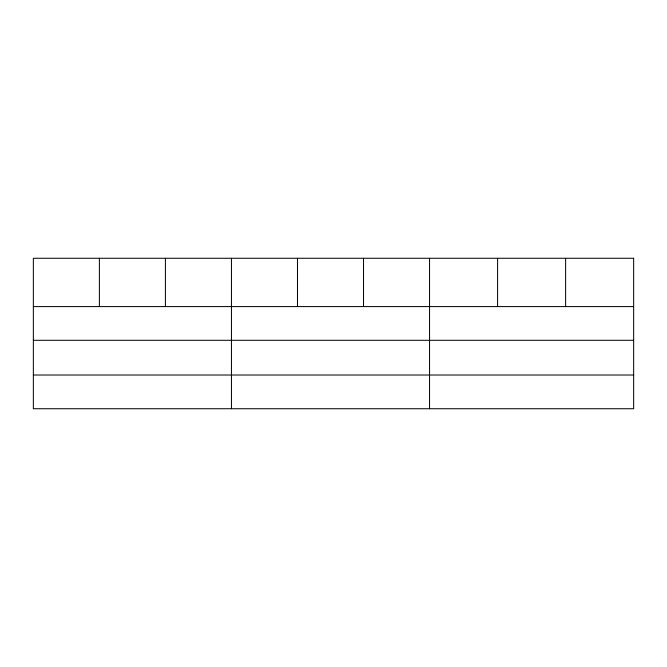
<?xml version="1.0" encoding="UTF-8"?>
<svg xmlns="http://www.w3.org/2000/svg" width="667" height="667" viewBox="0 0 667 667"><rect width="100%" height="100%" fill="white"/><g stroke="black" fill="none" stroke-linecap="round" stroke-linejoin="round"><path stroke-width="1" d="M33.35 306.587L633.65 306.587M33.35 340.295L633.65 340.295M33.35 375.021L633.65 375.021M565.616 258.271L565.616 306.587M497.582 258.271L497.582 306.587M429.548 258.271L429.548 408.729M363.515 258.271L363.515 306.587M297.482 258.271L297.482 306.587M231.449 258.271L231.449 408.729M165.416 258.271L165.416 306.587M99.383 258.271L99.383 306.587M633.65 258.271L33.35 258.271L33.35 408.729L633.65 408.729L633.65 258.271"/></g></svg>
